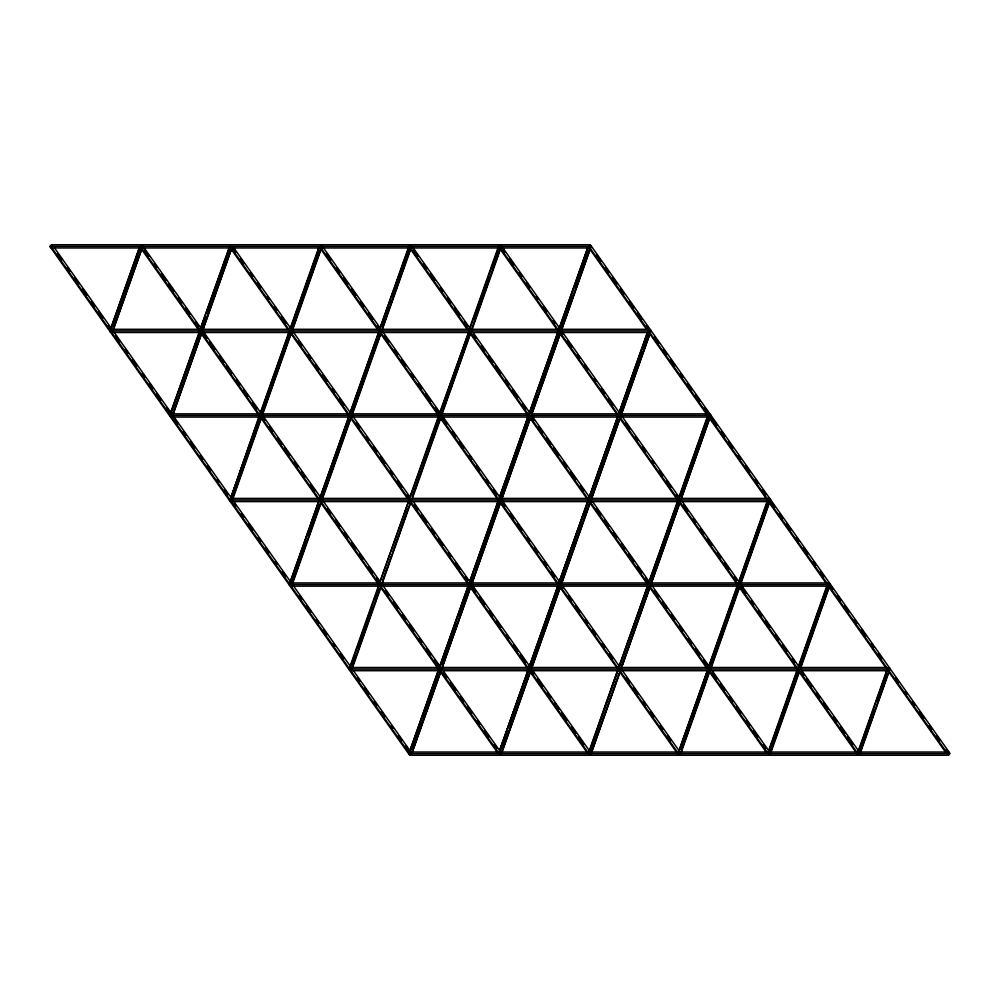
<?xml version="1.0" encoding="UTF-8"?>
<svg xmlns="http://www.w3.org/2000/svg" width="1000" height="1000" viewBox="0 0 1000 1000"><rect width="100%" height="100%" fill="white"/><g stroke="black" fill="none" stroke-linecap="round" stroke-linejoin="round"><path stroke-width="1.5" d="M110.725 328.6L139.588 246.975M111.037 327.987L139.375 247.812M113.413 327.587L141.25 248.875M113.312 329.45L141.662 249.275M113.112 330.288L141.975 248.663M199.363 331.512L169.988 414.613L170.2 415.85L172.375 416.3M200.4 328.6L229.575 246.363M169.788 415.45L199.387 332.887M199.675 330.9L230.312 245.425M170.2 415.85L200.087 331.3L202.275 331.75M201.125 328.387L205.25 316.725M206.788 312.35L229.988 246.75L232.162 247.2L203.3 328.837M172.362 414.925L201.225 333.3M202.575 329.05L231.112 248.75M173.1 414L201.45 333.825M232.375 246.363L202.475 330.9L200.425 329.975M172.9 414.837L201.762 333.212M259.15 416.062L229.988 500.4L232.162 500.85L261.537 417.75M260.188 413.15L288.837 332.362M289.562 330.062L318.938 246.975M230.825 497.612L259.688 415.975M318.438 249.8L260.2 414.513L262.262 415.45L292.162 330.9M229.988 500.4L259.875 415.85L262.062 416.3M260.912 412.938L271.725 382.325M272.762 379.412L319.662 246.75L321.838 247.2M232.475 498.15L241.238 473.363M242.262 470.45L258.238 425.262M259.275 422.337L260.812 417.975M262.362 413.6L287.1 343.625M288.65 339.25L290.2 334.875M292.262 329.05L305.138 292.6M306.688 288.238L320.087 250.338M232.662 498.013L261.012 417.85M262.55 413.475L290.9 333.3M292.45 328.925L320.275 250.212M292.462 330.288L321.325 248.663M289.562 583.7L319.45 499.15L289.762 584.95L291.95 585.388M320.275 497.088L348.625 416.912M349.862 413.15L378.512 332.362M380.062 327.987L408.612 246.975M289.35 584.55L318.438 503.438M319.25 500L378.738 332.887M379.025 330.9L409.663 245.425M321.213 496.025L379.45 331.3L381.625 331.75M380.988 326.925L390.262 300.688M391.812 296.312L409.338 246.75L411.512 247.2M292.25 582.688L307.2 540.413M309.262 534.587L320.087 503.975M322.663 496.688L325.238 489.4M326.275 486.488L349.975 419.425M352.55 412.137L371.112 359.663M372.65 355.288L379.875 334.875M382.45 327.587L389.15 308.637M390.688 304.262L406.15 260.538M408.738 253.25L410.275 248.875M292.45 582.562L320.275 503.85M322.337 498.013L350.175 419.3M352.75 412.013L380.062 334.75M382.638 327.463L409.95 250.212M292.462 583.938L321.325 502.3M381.112 333.212L322.05 500L319.988 499.062M411.725 246.363L381.838 330.9L379.775 329.975M349.862 666.787L378.725 585.163M379.55 583.088L408.413 501.463M409.65 497.7L438.5 416.062M439.538 413.15L469.45 329.975L471.512 330.9L441.613 415.45L439.55 414.513L499.012 246.75L501.2 247.2M468.913 330.062L498.288 246.975M351.737 669.938L349.55 669.488L379.45 584.95L381.625 585.388M379.025 584.55L439.225 415.85L441.413 416.3M352.55 665.788L356.163 655.575M358.738 648.288L373.175 607.475M376.262 598.725L379.875 588.525M382.45 581.237L391.213 556.45M393.275 550.625L408.212 508.35M412.337 496.688L440.175 417.975M441.712 413.6L470.062 333.425M474.7 320.3L490.163 276.575M492.738 269.288L499.95 248.875M352.75 665.65L380.062 588.4M382.638 581.112L410.462 502.388M412.525 496.562L440.363 417.85M441.388 414.925L470.25 333.3M471.8 328.925L499.113 251.663M352.25 668.487L381.112 586.85M412.038 499.387L440.9 417.75M471.812 330.288L500.675 248.663M409.637 751.338L437.987 671.162M439.538 666.787L498.288 500.613M499.325 497.7L528.188 416.062M528.7 414.613L557.562 332.975M559.1 328.6L587.962 246.975M409.95 750.725L438.3 670.55M439.85 666.175L468.188 586M469.738 581.638L498.088 501.463M499.625 497.088L528.488 415.45M529.525 412.537L557.35 333.825M559.412 327.987L587.762 247.812M411.512 754.488L409.338 754.038L439.225 669.488L441.413 669.938M412.337 750.325L422.137 722.638M423.675 718.263L439.137 674.525M442.75 664.325L457.175 623.513M460.275 614.763L470.062 587.062M471.613 582.688L474.188 575.4M476.25 569.575L492.225 524.388M493.25 521.462L499.95 502.512M501.5 498.15L509.237 476.275M510.262 473.363L529.85 417.975M531.388 413.6L538.088 394.65M539.637 390.275L556.138 343.625M557.675 339.25L559.225 334.875M561.287 329.05L573.138 295.525M575.712 288.238L589.113 250.338M412.525 750.2L439.85 672.95M442.425 665.65L470.25 586.938M471.287 584.025L500.15 502.388M501.688 498.013L530.037 417.85M531.587 413.475L559.925 333.3M561.475 328.925L589.825 248.75M412.75 750.725L440.588 672.013M472.025 583.088L500.375 502.912M531.287 415.45L501.4 500L499.338 499.062L558.8 331.3L560.975 331.75M531.812 414L560.15 333.825M412.038 753.025L440.9 671.4M442.438 667.025L471.3 585.388M471.812 583.938L500.675 502.3M502.225 497.925L560.462 333.212M562.013 328.837L590.35 248.663M499.837 749.887L527.663 671.162M528.7 668.25L558.075 585.163M559.625 580.788L587.45 502.075M588.488 499.15L617.863 416.062M618.888 413.15L647.237 332.975M499.625 750.725L527.975 670.55M529.525 666.175L557.863 586M558.9 583.088L587.762 501.463M589.3 497.088L617.65 416.912M618.688 414L647.55 332.362M498.6 753.637L558.612 585.075M558.387 584.55L617.362 418.888M500.05 751.125L507.262 730.713M508.812 726.35L558.8 584.95L560.975 585.388M559.825 582.025L618.587 415.85L620.763 416.3M619.612 412.938L623.737 401.275M624.763 398.363L641.263 351.712M642.8 347.337L648.475 331.3M501.5 751.787L530.037 671.488M531.388 667.237L559.925 586.938M561.287 582.688L589.825 502.388M591.362 498.013L619.2 419.3M621.263 413.475L649.087 334.75M531.287 669.1L501.4 753.637L499.338 752.712M531.812 667.638L560.15 587.463M591.075 500L561.188 584.55L559.125 583.612M591.587 498.537L619.938 418.363M501.712 753.025L560.462 586.85M561.5 583.938L590.875 500.85L588.688 500.4M591.388 499.387L620.25 417.75M621.275 414.837L650.138 333.212M588.475 752.8L618.375 668.25L588.688 754.038L590.875 754.488M619.2 666.175L647.75 585.163M648.775 582.25L677.438 501.463M678.988 497.088L707.537 416.062M617.362 672.537L589.012 752.712L591.075 753.637M618.162 669.1L677.663 501.987M678.688 499.062L708.587 414.513L710.65 415.45L680.75 500L678.688 499.062L677.95 500M620.125 665.125L678.363 500.4L680.55 500.85L650.65 585.388M679.912 496.025L708.263 415.85L710.438 416.3M591.362 751.663L619.2 672.95M621.263 667.113L649.6 586.938M651.475 581.237L678.988 503.85M681.375 496.688L709.388 417.85M591.587 752.188L619.938 672.013M651.375 583.088L679.725 502.912M591.388 753.025L620.25 671.4M621.8 667.025L650.138 586.85M681.575 497.925L709.925 417.75M678.988 750.725L707.325 670.55M708.562 666.787L737.425 585.163M738.763 581.638L767.625 500M677.95 753.637L737.45 586.525M738.475 583.612L768.363 499.062L770.425 500L740.537 584.55L738.475 583.612L737.738 584.55M679.912 749.663L738.15 584.95L740.337 585.388M739.188 582.025L768.037 500.4M681.375 750.325L690.125 725.55M692.712 718.263L708.175 674.525M710.75 667.237L725.175 626.425M728.275 617.675L739.087 587.062M740.638 582.688L743.213 575.4M744.25 572.487L760.225 527.3M761.25 524.388L770.013 499.6L770.225 500.85M681.562 750.2L709.388 671.488M711.45 665.65L739.287 586.938M740.312 584.025L769.175 502.388M710.95 668.487L739.812 586.85M797.212 669.712L767.837 752.8L768.05 754.038L770.225 754.488M798.238 666.787L827.1 585.163M769.912 748.337L797.225 671.075M768.05 754.038L797.938 669.488L800.113 669.938M798.962 666.575L827.312 586.4M770.525 751.787L774.137 741.587M776.712 734.3L792.175 690.562M794.75 683.275L798.875 671.612M800.425 667.237L809.188 642.463M811.25 636.625L827.225 591.438M770.725 751.663L799.062 671.488M800.612 667.113L828.962 586.938M770.738 753.025L799.6 671.4M857.825 752.188L886.688 670.55M858.05 752.712L887.938 668.162L890 669.1L860.113 753.637L858.05 752.712L857.3 753.637M860.725 750.325L875.15 709.513M878.25 700.763L888.037 673.075M860.4 751.663L888.225 672.95M51.612 244.737L50 246.363L51.612 247.975L50.812 246.363L51.612 244.737L589.675 244.737L591.3 246.363M141.3 247.975L140.488 246.363L141.3 244.737L142.1 246.363L141.3 247.975L53.163 247.975M109.787 330.9L111.4 332.525L112.212 330.9L111.4 329.288M199.462 330.9L201.075 332.525L201.887 330.9L201.075 329.288M320.65 247.975L319.837 246.363L320.65 244.737L321.45 246.363L320.65 247.975L230.975 247.975M290.75 329.288L289.95 330.9L290.75 332.525L291.562 330.9L290.75 329.288L202.625 329.288M259.25 415.45L260.863 417.075L260.05 415.45L260.863 413.837L261.675 415.45L260.863 417.075L171.188 417.075L169.562 415.45M229.35 500L230.975 501.613L231.775 500M409.513 246.363L410.325 244.737M411.138 246.363L410.325 247.975L498.45 247.975M291.562 584.55L290.75 586.163L289.137 584.55M500 247.975L499.188 246.363L500 244.737L500.812 246.363L500 247.975L498.387 246.363M469.3 330.9L470.112 329.288L381.975 329.288M352.088 417.075L440.213 417.075L441.025 415.45L440.213 413.837M409.513 500L410.325 498.387L411.138 500L410.325 501.613M348.925 669.1L350.538 670.713L351.35 669.1L350.538 667.475M559.788 332.525L558.975 330.9L559.788 329.288L560.588 330.9L559.788 332.525L558.162 330.9M498.387 500L500 501.613L500.812 500L500 498.387M440.213 667.475L441.025 669.1L440.213 670.713L352.088 670.713M648.65 330.9L649.463 329.288L651.075 330.9M619.562 413.837L620.375 415.45L619.562 417.075L618.763 415.45L441.025 415.45M589.675 498.387L590.487 500L589.675 501.613L588.862 500L589.675 498.387L501.55 498.387M558.162 584.55L559.788 586.163L558.975 584.55L559.788 582.925L560.588 584.55L559.788 586.163L381.975 586.163M441.025 669.1L618.763 669.1L619.575 670.713L529.888 670.713L530.7 669.1M499.188 753.637L500 752.025L500.812 753.637L500 755.263L499.188 753.637L409.513 753.637L410.325 755.263L948.388 755.263L950 753.637L948.388 752.025L949.188 753.637L948.388 755.263M589.675 755.263L590.487 753.637M768.225 500L769.025 498.387L770.65 500M739.137 586.163L738.325 584.55L739.137 582.925L739.95 584.55L739.137 586.163L651.012 586.163M621.112 670.713L709.25 670.713L710.05 669.1L709.25 667.475M679.35 752.025L680.163 753.637L679.35 755.263L678.538 753.637L500.812 753.637M828 584.55L828.812 582.925L830.438 584.55M797.3 669.1L798.925 670.713L799.725 669.1L798.925 667.475M887.788 669.1L888.6 667.475L890.212 669.1L888.6 667.475L889.412 669.1L799.725 669.1M857.9 753.637L858.7 752.025L859.513 753.637L858.7 755.263L857.9 753.637L680.163 753.637M229.575 500L230.312 499.062M468.713 584.55L469.45 583.612L471.512 584.55L441.613 669.1L439.55 668.162L499.012 500.4L501.2 500.85M769.688 500.938L770.425 500M767.625 753.637L768.375 752.712L770.425 753.637M410.887 753.25L409.125 754.488L50.425 247.2L51.05 246.75L409.762 754.038M50.425 247.2L51.05 246.75M202.275 330.062L199.887 331.75L497.912 753.225M169.988 416.3L170.625 415.85M259.662 416.3L262.062 414.613M381.625 330.062L379.237 331.75L438.125 415.037M498.8 247.2L501.2 245.512L859.9 752.8L857.513 754.488M229.775 500.85L230.413 500.4M319.45 500.85L321.838 499.15M441.413 414.613L439.025 416.3L677.262 753.225M558.587 331.75L560.975 330.062M289.562 585.388L290.188 584.95M648.9 331.3L650.65 330.062M379.237 585.388L381.625 583.7M498.8 500.85L501.2 499.15M618.375 416.3L620.763 414.613M709.812 415.05L710.438 414.613L708.688 415.85M349.35 669.938L349.975 669.488M439.025 669.938L441.413 668.25M558.587 585.388L560.975 583.7M680.55 499.15L678.162 500.85L737.05 584.125M768.462 500.4L770.225 499.15M498.8 754.488L501.2 752.8L142.487 245.512L140.1 247.2L198.988 330.487M618.375 669.938L620.763 668.25M740.337 583.7L737.938 585.388L797.725 669.938L800.113 668.25M590.875 752.8L589.113 754.038L230.413 246.75M828.25 584.95L830.013 583.7M678.162 754.488L680.55 752.8L321.838 245.512L319.45 247.2L378.338 330.487M888.037 669.488L889.788 668.25M50.812 246.363L140.488 246.363M142.1 246.363L319.837 246.363M321.45 246.363L499.188 246.363M500.812 246.363L590.487 246.363L589.675 244.737M142.838 247.975L229.425 247.975M322.188 247.975L408.775 247.975M503.088 247.975L588.125 247.975M112.95 329.288L197.987 329.288M292.3 329.288L378.888 329.288M471.65 329.288L558.237 329.288M561.325 329.288L647.913 329.288M201.887 330.9L379.625 330.9L380.438 332.525L292.3 332.525M558.975 330.9L381.238 330.9L380.438 329.288M560.588 330.9L650.275 330.9L649.463 329.288M112.95 332.525L199.537 332.525M204.175 332.525L289.212 332.525M381.975 332.525L468.562 332.525M471.65 332.525L558.237 332.525M562.875 332.525L647.913 332.525M172.738 413.837L257.775 413.837M262.413 413.837L350.538 413.837M352.088 413.837L438.675 413.837M441.763 413.837L529.888 413.837M531.438 413.837L618.025 413.837M621.112 413.837L709.25 413.837L710.863 415.45L709.25 413.837L710.05 415.45L620.375 415.45M260.05 415.45L170.375 415.45L171.188 417.075L172 415.45L171.188 413.837M261.675 415.45L439.4 415.45L440.213 417.075M262.413 417.075L348.988 417.075M441.763 417.075L528.35 417.075M529.888 417.075L618.025 417.075M621.112 417.075L709.25 417.075M232.512 498.387L319.1 498.387M322.188 498.387L408.775 498.387M411.875 498.387L496.912 498.387M591.225 498.387L676.263 498.387M680.9 498.387L767.487 498.387M500.812 500L678.55 500L679.35 501.613L591.225 501.613M232.512 501.613L320.65 501.613L319.837 500L230.162 500L230.975 501.613M322.2 501.613L408.775 501.613M411.875 501.613L498.45 501.613M503.088 501.613L588.125 501.613M680.9 501.613L767.487 501.613M292.3 582.925L378.888 582.925M381.975 582.925L470.112 582.925L470.913 584.55L470.112 582.925M471.65 582.925L558.237 582.925M561.325 582.925L647.913 582.925M651.012 582.925L737.588 582.925M740.688 582.925L828.812 582.925L829.625 584.55L739.95 584.55M558.975 584.55L381.238 584.55L380.438 582.925M560.588 584.55L738.325 584.55M380.438 586.163L290.75 586.163L289.95 584.55L379.625 584.55L380.438 586.163L378.812 584.55M561.325 586.163L647.913 586.163M742.225 586.163L827.262 586.163M352.088 667.475L437.125 667.475M441.763 667.475L529.888 667.475M531.438 667.475L618.025 667.475M621.112 667.475L707.7 667.475M710.788 667.475L795.825 667.475M800.462 667.475L887.05 667.475M441.763 670.713L528.35 670.713M710.788 670.713L797.375 670.713M802.013 670.713L887.05 670.713M411.875 752.025L496.912 752.025M501.55 752.025L589.675 752.025M591.225 752.025L677.812 752.025M680.9 752.025L769.025 752.025M770.575 752.025L857.163 752.025M860.25 752.025L946.838 752.025M859.513 753.637L949.188 753.637L948.388 752.025M588.688 246.75L590.875 247.2M142.487 247.2L140.312 246.75L110.412 331.3L112.6 331.75M289.775 331.3L291.95 331.75M528.913 415.85L531.087 416.3M349.55 415.85L351.737 416.3M319.662 500.4L321.838 500.85M887.613 669.488L889.788 669.938L889.587 668.7M708.263 669.488L710.438 669.938M618.587 669.488L620.763 669.938M528.913 669.488L531.087 669.938M349.875 414.513L351.938 415.45M110.738 329.975L112.8 330.9M648.8 583.612L650.863 584.55L620.975 669.1L618.913 668.162M409.663 499.062L411.725 500L381.838 584.55L379.775 583.612M170.525 414.513L172.587 415.45M708.587 668.162L710.65 669.1L680.75 753.637L678.688 752.712M290.1 583.612L292.15 584.55M349.875 668.162L351.938 669.1M411.725 753.637L409.663 752.712L408.925 753.637L410.988 754.575M617.95 669.1L619.575 670.713M319.025 500L320.65 501.613M50 246.363L51.612 247.975M438.6 669.1L440.213 670.713L439.4 669.1L349.725 669.1L350.538 670.713M408.7 753.637L410.325 755.263L409.513 753.637M596.487 254.788L600.95 261.1M605.413 267.413L608.975 272.462M612.55 277.512L617.013 283.812M620.575 288.863L624.15 293.913M629.5 301.488L633.962 307.787M637.537 312.838L641.988 319.15M646.45 325.462L650.025 330.513M654.488 336.812L658.95 343.125M663.413 349.438L666.975 354.487M670.55 359.525L675.013 365.838M680.362 373.413L683.037 377.2M687.5 383.512L691.963 389.812M695.525 394.862L699.987 401.175M704.45 407.488L708.025 412.525M711.587 417.575L716.95 425.15M721.413 431.463L724.975 436.512M728.55 441.55L733.012 447.863M738.363 455.438L741.038 459.225M745.5 465.525L749.963 471.838M755.312 479.412L757.987 483.2M762.45 489.513L766.025 494.55M769.587 499.6L774.95 507.175M779.412 513.488L782.975 518.525M786.55 523.575L791.012 529.888M796.363 537.463L799.038 541.25M803.5 547.55L807.962 553.862M813.312 561.438L815.987 565.225M820.45 571.525L824.025 576.575M830.275 585.413L832.95 589.2M837.412 595.513L840.975 600.55M844.55 605.6L849.013 611.912M854.362 619.487L857.038 623.263M861.5 629.575L865.962 635.887M871.312 643.462L873.988 647.25M878.45 653.55L882.025 658.6M895.413 677.525L898.975 682.575M905.225 691.413L907.013 693.938M912.362 701.513L915.037 705.288M919.5 711.6L923.962 717.913M929.312 725.487L931.988 729.262M936.45 735.575L940.025 740.625M946.263 749.463L948.05 751.988M589.375 248.463L646.488 329.225M649.163 333.013L707.163 415.037M709.837 418.825L766.05 498.325M768.725 502.113L826.725 584.125M828.512 586.65L885.612 667.412M888.3 671.2L945.4 751.963M502.35 248.487L505.025 252.262M509.487 258.575L513.95 264.887M519.3 272.462L521.975 276.25M526.438 282.55L530.013 287.6M536.25 296.438L538.038 298.962M543.387 306.525L546.962 311.575M553.212 320.412L555 322.938M561.237 331.763L563.025 334.288M567.487 340.6L571.95 346.912M577.3 354.487L579.975 358.263M584.438 364.575L588.013 369.625M594.25 378.462L596.038 380.988M601.388 388.55L604.963 393.6M608.538 398.65L613 404.963M625.487 422.625L629.95 428.938M635.3 436.512L637.975 440.288M642.438 446.6L646.012 451.65M652.25 460.487L654.038 463.013M659.388 470.575L662.962 475.625M666.538 480.675L670.987 486.987M676.35 494.55L678.138 497.075M683.487 504.65L687.95 510.962M693.3 518.525L695.975 522.312M700.438 528.625L704.013 533.675M707.575 538.725L712.038 545.025M717.387 552.6L720.962 557.65M724.538 562.7L728.988 569.012M734.35 576.575L737.025 580.363M741.488 586.675L745.95 592.987M751.3 600.55L753.975 604.338M758.438 610.65L762.013 615.7M765.575 620.75L770.037 627.05M775.387 634.625L778.962 639.675M782.525 644.725L786.988 651.025M792.35 658.6L795.025 662.387M801.275 671.225L803.95 675.013M806.625 678.787L811.975 686.363M816.438 692.675L820.013 697.725M823.575 702.763L828.037 709.075M833.388 716.65L836.963 721.7M840.525 726.75L844.987 733.05M847.675 736.838L853.025 744.412M499.438 246.75L858.138 754.038M499.7 248.463L617.475 415.037M619.263 417.562L677.262 499.588M798.625 671.2L856.625 753.225M413.3 248.038L470.412 328.8M473.088 332.587L529.3 412.088M531.975 415.875L590.875 499.15M592.65 501.675L649.762 582.438M651.55 584.963L710.438 668.25M712.225 670.775L769.338 751.538M413.562 249.75L418.025 256.05M423.375 263.625L426.95 268.675M430.513 273.725L434.975 280.025M440.337 287.6L443.013 291.388M447.475 297.7L451.037 302.75M454.613 307.787L459.963 315.363M464.425 321.675L468 326.725M473.35 334.288L476.025 338.075M481.375 345.65L484.95 350.7M488.512 355.75L492.975 362.05M495.65 365.838L501.012 373.413M505.475 379.725L509.038 384.762M512.612 389.812L517.962 397.388M522.425 403.7L526 408.75M532.238 417.575L534.025 420.1M538.488 426.413L542.95 432.725M546.512 437.762L550.975 444.075M553.65 447.863L559.012 455.438M563.475 461.75L567.038 466.788M570.612 471.838L575.962 479.412M580.425 485.725L583.987 490.763M596.487 508.438L600.95 514.75M604.513 519.788L608.975 526.1M613.438 532.413L617.013 537.463M621.475 543.763L625.037 548.812M628.612 553.862L633.962 561.438M637.537 566.487L641.988 572.788M645.562 577.837L648.238 581.625M654.488 590.462L658.95 596.763M662.513 601.812L666.975 608.125M671.438 614.438L675.013 619.487M679.475 625.788L683.037 630.837M688.388 638.413L691.963 643.462M695.525 648.512L699.987 654.812M703.562 659.862L708.025 666.175M712.487 672.487L716.95 678.787M720.512 683.838L724.975 690.15M729.438 696.462L733.012 701.513M736.575 706.55L741.038 712.862M746.388 720.438L749.963 725.487M753.525 730.525L757.987 736.838M763.35 744.412L766.025 748.2M409.762 246.75L707.788 668.238M708.688 669.488L768.462 754.038M410.913 249.725L467.125 329.225M469.8 333.013L528.7 416.3M529.587 417.562L586.7 498.325M589.375 502.113L647.375 584.125M649.163 586.65L706.263 667.412M708.938 671.2L766.05 751.963M326.562 253.525L331.025 259.837M336.375 267.413L339.95 272.462M343.512 277.512L347.975 283.812M351.55 288.863L356.012 295.175M360.475 301.488L364.038 306.525M368.5 312.838L372.962 319.15M377.425 325.462L379.212 327.987M384.562 335.55L389.025 341.863M394.375 349.438L397.95 354.487M401.512 359.525L405.975 365.838M411.337 373.413L414.012 377.2M418.475 383.512L422.038 388.55M425.613 393.6L430.962 401.175M435.425 407.488L439 412.525M442.562 417.575L447.025 423.888M452.375 431.463L455.95 436.512M459.513 441.55L463.975 447.863M469.338 455.438L472.013 459.225M476.475 465.525L480.037 470.575M486.287 479.412L488.963 483.2M493.425 489.513L497 494.55M501.45 500.863L505.025 505.913M510.375 513.488L513.95 518.525M517.513 523.575L521.975 529.888M527.337 537.463L530.013 541.25M534.475 547.55L538.038 552.6M544.288 561.438L546.962 565.225M551.425 571.525L555 576.575M561.237 585.413L563.025 587.938M568.375 595.513L571.95 600.55M575.513 605.6L579.975 611.912M585.337 619.487L588.013 623.263M592.475 629.575L596.038 634.625M602.288 643.462L604.963 647.25M609.425 653.55L613 658.6M626.375 677.525L629.95 682.575M633.513 687.625L637.975 693.938M643.325 701.5L646.012 705.288M650.475 711.6L654.038 716.65M660.288 725.487L662.962 729.262M667.425 735.575L670.987 740.625M320.087 246.75L678.787 754.038M233.95 248.038L290.163 327.537M292.838 331.325L350.838 413.35M352.625 415.875L411.512 499.15M413.3 501.675L470.412 582.438M472.2 584.963L531.087 668.25M532.875 670.775L589.087 750.275M233.312 248.487L236 252.262M240.463 258.575L244.025 263.625M250.275 272.462L252.95 276.25M257.413 282.55L260.975 287.6M267.225 296.438L269.012 298.962M274.363 306.525L277.038 310.312M281.5 316.625L285.963 322.938M298.463 340.6L302.025 345.65M308.275 354.487L310.95 358.263M315.413 364.575L318.975 369.625M322.55 374.675L327.013 380.988M332.362 388.55L335.037 392.337M339.5 398.65L343.963 404.963M356.463 422.625L360.025 427.675M366.275 436.512L368.95 440.288M373.413 446.6L376.975 451.65M380.55 456.7L385.012 463.013M390.363 470.575L393.038 474.363M397.5 480.675L401.962 486.987M407.312 494.55L409.1 497.075M414.462 504.65L418.025 509.7M421.6 514.75L426.95 522.312M431.413 528.625L434.975 533.675M438.55 538.725L443.013 545.025M448.363 552.6L451.037 556.388M455.5 562.7L459.963 569.012M465.312 576.575L468 580.363M472.45 586.675L476.025 591.725M479.6 596.763L484.95 604.338M489.412 610.65L492.975 615.7M496.55 620.75L501.012 627.05M506.362 634.625L509.038 638.413M513.5 644.725L517.962 651.025M520.638 654.812L526 662.387M532.238 671.225L534.025 673.75M537.6 678.787L542.95 686.363M547.413 692.675L550.975 697.725M554.55 702.763L559.012 709.075M561.688 712.862L567.038 720.438M571.5 726.75L575.962 733.05M578.638 736.838L584 744.412M230.662 248.463L287.775 329.225M290.45 333.013L348.45 415.037M350.238 417.562L407.35 498.325M410.025 502.113L468.025 584.125M469.8 586.65L526.912 667.412M529.587 671.2L586.7 751.963M144.537 249.75L149 256.05M154.35 263.625L157.025 267.413M161.488 273.725L165.95 280.025M168.625 283.812L173.975 291.388M178.438 297.7L182.013 302.75M185.575 307.787L190.037 314.1M195.4 321.675L198.962 326.725M202.537 331.763L207 338.075M209.675 341.863L215.025 349.438M219.488 355.75L223.95 362.05M226.625 365.838L231.975 373.413M236.438 379.725L240.012 384.762M243.575 389.812L248.038 396.125M252.5 402.438L256.962 408.75M262.312 416.312L265 420.1M269.462 426.413L273.025 431.463M277.488 437.762L281.95 444.075M284.625 447.863L289.975 455.438M294.438 461.75L298.012 466.788M301.575 471.838L305.15 476.887M310.5 484.462L314.962 490.763M327.45 508.438L331.025 513.488M335.487 519.788L339.95 526.1M344.412 532.413L347.975 537.463M351.55 542.513L356.012 548.812M359.575 553.862L363.15 558.913M368.5 566.487L372.962 572.788M376.538 577.837L380.1 582.888M385.45 590.462L389.025 595.513M393.488 601.812L397.95 608.125M402.413 614.438L405.975 619.487M409.55 624.525L414.012 630.837M419.363 638.413L422.038 642.2M426.5 648.512L430.962 654.812M434.538 659.862L439 666.175M443.45 672.487L447.025 677.525M450.588 682.575L455.95 690.15M460.412 696.462L463.975 701.513M467.55 706.55L472.013 712.862M477.362 720.438L480.037 724.225M484.5 730.525L488.963 736.838M494.312 744.412L497 748.2M140.725 246.75L499.438 754.038M54.6 248.038L111.7 328.8M114.388 332.587L171.488 413.35M173.275 415.875L232.162 499.15M233.95 501.675L290.163 581.175M292.838 584.963L351.737 668.25M353.512 670.775L410.625 751.538M57.538 253.525L62 259.837M67.35 267.413L70.025 271.2M74.488 277.512L78.95 283.812M82.525 288.863L86.975 295.175M91.438 301.488L95.013 306.525M98.575 311.575L103.038 317.887M108.4 325.462L110.175 327.987M115.538 335.55L120 341.863M125.35 349.438L128.025 353.225M132.487 359.525L136.95 365.838M142.3 373.413L144.975 377.2M149.438 383.512L153.012 388.55M156.575 393.6L161.038 399.913M166.4 407.488L169.963 412.525M173.538 417.575L178 423.888M183.35 431.463L186.025 435.25M190.487 441.55L194.95 447.863M200.3 455.438L202.975 459.225M207.438 465.525L211.012 470.575M217.262 479.412L219.037 481.938M224.4 489.513L227.963 494.55M234.213 503.387L236 505.913M241.35 513.488L244.025 517.263M248.487 523.575L252.95 529.888M258.3 537.463L260.975 541.25M265.438 547.55L269.012 552.6M275.262 561.438L277.038 563.962M282.4 571.525L285.963 576.575M299.35 595.513L302.025 599.288M306.488 605.6L310.95 611.912M316.3 619.487L318.975 623.263M323.438 629.575L327.013 634.625M333.263 643.462L335.037 645.987M340.4 653.55L343.963 658.6M357.35 677.525L360.025 681.312M364.487 687.625L368.95 693.938M374.3 701.513L376.975 705.288M381.438 711.6L385.012 716.65M391.25 725.487L393.038 728.012M398.4 735.575L401.962 740.625M405.538 745.675L409.1 750.725M769.025 498.387L769.837 500L680.163 500L679.35 498.387M798.925 670.713L798.112 669.1L620.375 669.1L619.575 667.475M588.862 500L589.675 501.613M470.112 329.288L470.913 330.9M500 501.613L499.188 500L321.463 500L320.65 498.387M529.087 669.1L529.888 670.713M201.075 332.525L200.275 330.9L110.588 330.9L111.4 332.525M708.438 669.1L709.25 670.713M410.325 498.387L411.138 500M468.913 583.7L469.125 584.95M409.125 752.8L409.338 754.038M349.35 668.25L349.55 669.488M589.012 245.425L559.125 329.975L561.188 330.9L591.075 246.363L589.012 245.425M648.8 329.975L618.913 414.513L620.975 415.45L650.863 330.9L648.8 329.975M828.15 583.612L798.263 668.162L800.325 669.1L830.212 584.55L828.15 583.612M110.838 331.3L110.213 331.75L110.838 331.3M590.875 245.512L589.113 246.75L947.825 754.038L949.575 752.8L590.875 245.512M650.65 331.75L650.45 330.513L650.65 331.75M110.412 331.3L110.213 330.062L110.412 331.3"/></g></svg>
